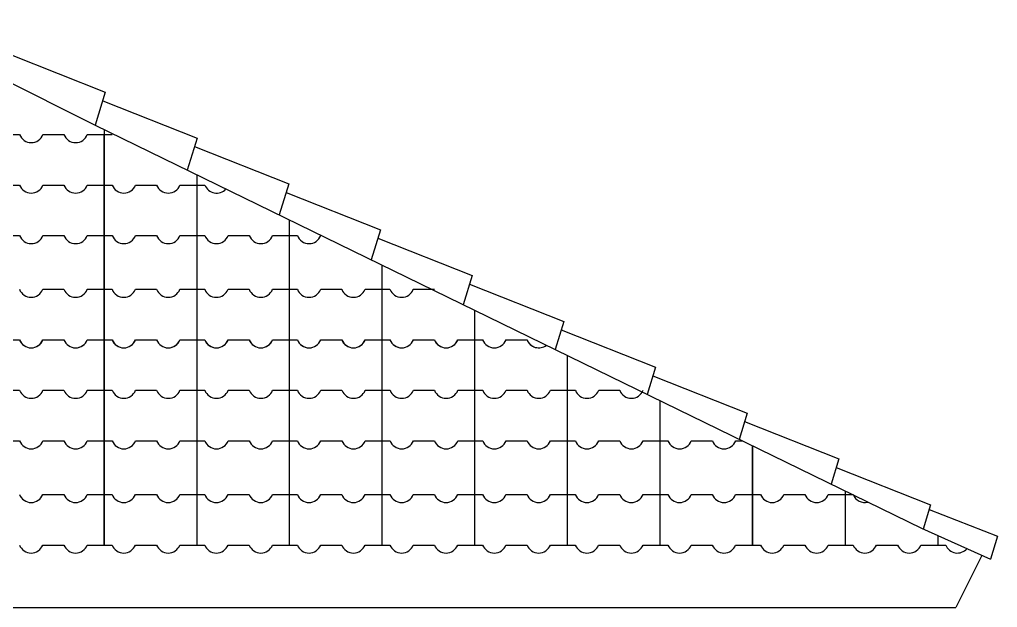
# Model space of a CAD drawing. Extents: x 121.8 to 221.5, y 86.6 to 106.4.
# Drawn here: x 176.624 to 178.946, y 91.044 to 92.441 of the extents above; entities that cross this region are included whole.
import ezdxf

# ---------------------------------------------------------------- set-up
doc = ezdxf.new("R2010")
doc.units = 0
doc.header["$LTSCALE"] = 15
doc.linetypes.add('DASHED2', pattern=[0.375, 0.25, -0.125])
for name, color, linetype in [('CORTE', 244, 'CONTINUOUS'), ('JANELA', 5, 'CONTINUOUS'), ('VISTAP', 244, 'CONTINUOUS')]:
    doc.layers.add(name, color=color, linetype=linetype)

msp = doc.modelspace()

# ---------------------------------------------------------------- linework, layer by layer
at = {"layer": 'CORTE', "color": 1, "linetype": 'CONTINUOUS'}
for p, q in [((176.6044, 92.168), (176.6237, 92.168)), ((176.6044, 92.168), (176.6237, 92.168)), ((176.6791, 92.168), (176.7292, 92.168)), ((176.6791, 92.168), (176.7292, 92.168)), ((176.7846, 92.168), (176.8244, 92.168)), ((176.7846, 92.168), (176.8244, 92.168)), ((176.8244, 92.1801), (176.8244, 91.808)), ((176.8244, 92.168), (176.8437, 92.168)), ((176.8244, 92.168), (176.8244, 91.6804)), ((177.0444, 92.0728), (177.0444, 91.6804)), ((176.6044, 92.048), (176.6237, 92.048)), ((176.6791, 92.048), (176.7292, 92.048)), ((176.7846, 92.048), (176.8244, 92.048)), ((176.8244, 92.048), (176.8437, 92.048)), ((176.8991, 92.048), (176.9492, 92.048)), ((177.0046, 92.048), (177.0444, 92.048)), ((177.0444, 92.048), (177.0637, 92.048)), ((177.2644, 91.9654), (177.2644, 91.6804)), ((176.6044, 91.928), (176.6237, 91.928)), ((176.6791, 91.928), (176.7292, 91.928)), ((176.7846, 91.928), (176.8244, 91.928)), ((176.8244, 91.928), (176.8437, 91.928)), ((176.8991, 91.928), (176.9492, 91.928)), ((177.0046, 91.928), (177.0444, 91.928)), ((177.0444, 91.928), (177.0637, 91.928)), ((177.1191, 91.928), (177.1692, 91.928)), ((177.2246, 91.928), (177.2644, 91.928)), ((177.2644, 91.928), (177.2837, 91.928)), ((177.4844, 91.858), (177.4844, 91.6804)), ((176.6789, 91.8004), (176.729, 91.8004)), ((176.7844, 91.8004), (176.8242, 91.8004)), ((176.8242, 91.8004), (176.8435, 91.8004)), ((176.8989, 91.8004), (176.949, 91.8004)), ((177.0044, 91.8004), (177.0442, 91.8004)), ((177.0442, 91.8004), (177.0635, 91.8004)), ((177.1189, 91.8004), (177.169, 91.8004)), ((177.2244, 91.8004), (177.2642, 91.8004)), ((177.2642, 91.8004), (177.2835, 91.8004)), ((177.3389, 91.8004), (177.389, 91.8004)), ((177.4444, 91.8004), (177.4842, 91.8004)), ((177.4842, 91.8004), (177.5035, 91.8004)), ((177.5589, 91.8004), (177.609, 91.8004)), ((177.7044, 91.7506), (177.7044, 91.6804)), ((176.6044, 91.6804), (176.6237, 91.6804)), ((176.6789, 91.6804), (176.729, 91.6804)), ((176.6791, 91.6804), (176.7292, 91.6804)), ((176.7844, 91.6804), (176.8244, 91.6804)), ((176.7846, 91.6804), (176.8244, 91.6804)), ((176.8242, 91.6804), (176.8435, 91.6804)), ((176.8244, 91.6804), (176.8244, 91.3204)), ((176.8244, 91.6804), (176.8244, 91.1928)), ((176.8244, 91.6804), (176.8437, 91.6804)), ((176.8989, 91.6804), (176.949, 91.6804)), ((176.8991, 91.6804), (176.9492, 91.6804)), ((177.0044, 91.6804), (177.0442, 91.6804)), ((177.0046, 91.6804), (177.0444, 91.6804)), ((177.0442, 91.6804), (177.0635, 91.6804)), ((177.0444, 91.6804), (177.0444, 91.1928)), ((177.0444, 91.6804), (177.0637, 91.6804)), ((177.1189, 91.6804), (177.169, 91.6804)), ((177.1191, 91.6804), (177.1692, 91.6804)), ((177.2244, 91.6804), (177.2642, 91.6804)), ((177.2246, 91.6804), (177.2644, 91.6804)), ((177.2642, 91.6804), (177.2835, 91.6804)), ((177.2644, 91.6804), (177.2644, 91.1928)), ((177.2644, 91.6804), (177.2837, 91.6804)), ((177.3389, 91.6804), (177.389, 91.6804)), ((177.3391, 91.6804), (177.3892, 91.6804)), ((177.4444, 91.6804), (177.4842, 91.6804)), ((177.4446, 91.6804), (177.4844, 91.6804)), ((177.4842, 91.6804), (177.5035, 91.6804)), ((177.4844, 91.6804), (177.4844, 91.1928)), ((177.4844, 91.6804), (177.5037, 91.6804)), ((177.5589, 91.6804), (177.609, 91.6804)), ((177.5591, 91.6804), (177.6092, 91.6804)), ((177.6644, 91.6804), (177.7042, 91.6804)), ((177.6646, 91.6804), (177.7044, 91.6804)), ((177.7042, 91.6804), (177.7235, 91.6804)), ((177.7044, 91.6804), (177.7044, 91.1928)), ((177.7044, 91.6804), (177.7237, 91.6804)), ((177.7789, 91.6804), (177.829, 91.6804)), ((177.7791, 91.6804), (177.8292, 91.6804)), ((177.9244, 91.6433), (177.9244, 91.1928)), ((176.6044, 91.5604), (176.6237, 91.5604)), ((176.6791, 91.5604), (176.7292, 91.5604)), ((176.7846, 91.5604), (176.8244, 91.5604)), ((176.8244, 91.5604), (176.8437, 91.5604)), ((176.8991, 91.5604), (176.9492, 91.5604)), ((177.0046, 91.5604), (177.0444, 91.5604)), ((177.0444, 91.5604), (177.0637, 91.5604)), ((177.1191, 91.5604), (177.1692, 91.5604)), ((177.2246, 91.5604), (177.2644, 91.5604)), ((177.2644, 91.5604), (177.2837, 91.5604)), ((177.3391, 91.5604), (177.3892, 91.5604)), ((177.4446, 91.5604), (177.4844, 91.5604)), ((177.4844, 91.5604), (177.5037, 91.5604)), ((177.5591, 91.5604), (177.6092, 91.5604)), ((177.6646, 91.5604), (177.7044, 91.5604)), ((177.7044, 91.5604), (177.7237, 91.5604)), ((177.7791, 91.5604), (177.8292, 91.5604)), ((177.8846, 91.5604), (177.9244, 91.5604)), ((177.9244, 91.5604), (177.9437, 91.5604)), ((177.9991, 91.5604), (178.0492, 91.5604)), ((178.1444, 91.5359), (178.1444, 91.1928)), ((176.6044, 91.4404), (176.6237, 91.4404)), ((176.6791, 91.4404), (176.7292, 91.4404)), ((176.7846, 91.4404), (176.8244, 91.4404)), ((176.8244, 91.4404), (176.8437, 91.4404)), ((176.8991, 91.4404), (176.9492, 91.4404)), ((177.0046, 91.4404), (177.0444, 91.4404)), ((177.0444, 91.4404), (177.0637, 91.4404)), ((177.1191, 91.4404), (177.1692, 91.4404)), ((177.2246, 91.4404), (177.2644, 91.4404)), ((177.2644, 91.4404), (177.2837, 91.4404)), ((177.3391, 91.4404), (177.3892, 91.4404)), ((177.4446, 91.4404), (177.4844, 91.4404)), ((177.4844, 91.4404), (177.5037, 91.4404)), ((177.5591, 91.4404), (177.6092, 91.4404)), ((177.6646, 91.4404), (177.7044, 91.4404)), ((177.7044, 91.4404), (177.7237, 91.4404)), ((177.7791, 91.4404), (177.8292, 91.4404)), ((177.8846, 91.4404), (177.9244, 91.4404)), ((177.9244, 91.4404), (177.9437, 91.4404)), ((177.9991, 91.4404), (178.0492, 91.4404)), ((178.1046, 91.4404), (178.1444, 91.4404)), ((178.1444, 91.4404), (178.1637, 91.4404)), ((178.2191, 91.4404), (178.2692, 91.4404)), ((178.3246, 91.4404), (178.34, 91.4404)), ((178.3644, 91.4285), (178.3644, 91.1928)), ((178.3644, 91.4285), (178.3644, 91.3204)), ((176.6789, 91.3128), (176.729, 91.3128)), ((176.7844, 91.3128), (176.8242, 91.3128)), ((176.8242, 91.3128), (176.8435, 91.3128)), ((176.8989, 91.3128), (176.949, 91.3128)), ((177.0044, 91.3128), (177.0442, 91.3128)), ((177.0442, 91.3128), (177.0635, 91.3128)), ((177.1189, 91.3128), (177.169, 91.3128)), ((177.2244, 91.3128), (177.2642, 91.3128)), ((177.2642, 91.3128), (177.2835, 91.3128)), ((177.3389, 91.3128), (177.389, 91.3128)), ((177.4444, 91.3128), (177.4842, 91.3128)), ((177.4842, 91.3128), (177.5035, 91.3128)), ((177.5589, 91.3128), (177.609, 91.3128)), ((177.6644, 91.3128), (177.7042, 91.3128)), ((177.7042, 91.3128), (177.7235, 91.3128)), ((177.7789, 91.3128), (177.829, 91.3128)), ((177.8844, 91.3128), (177.9242, 91.3128)), ((177.9242, 91.3128), (177.9435, 91.3128)), ((177.9989, 91.3128), (178.049, 91.3128)), ((178.1044, 91.3128), (178.1442, 91.3128)), ((178.1442, 91.3128), (178.1635, 91.3128)), ((178.2189, 91.3128), (178.269, 91.3128)), ((178.3244, 91.3128), (178.3642, 91.3128)), ((178.3642, 91.3128), (178.3835, 91.3128)), ((178.4389, 91.3128), (178.489, 91.3128)), ((178.5444, 91.3128), (178.5842, 91.3128)), ((178.5842, 91.3128), (178.6035, 91.3128)), ((178.5844, 91.3212), (178.5844, 91.1928)), ((178.8044, 91.2153), (178.8044, 91.1928)), ((176.6789, 91.1928), (176.729, 91.1928)), ((176.7844, 91.1928), (176.8244, 91.1928)), ((176.8242, 91.1928), (176.8435, 91.1928)), ((176.8989, 91.1928), (176.949, 91.1928)), ((177.0044, 91.1928), (177.0442, 91.1928)), ((177.0442, 91.1928), (177.0635, 91.1928)), ((177.1189, 91.1928), (177.169, 91.1928)), ((177.2244, 91.1928), (177.2642, 91.1928)), ((177.2642, 91.1928), (177.2835, 91.1928)), ((177.3389, 91.1928), (177.389, 91.1928)), ((177.4444, 91.1928), (177.4842, 91.1928)), ((177.4842, 91.1928), (177.5035, 91.1928)), ((177.5589, 91.1928), (177.609, 91.1928)), ((177.6644, 91.1928), (177.7042, 91.1928)), ((177.7042, 91.1928), (177.7235, 91.1928)), ((177.7789, 91.1928), (177.829, 91.1928)), ((177.8844, 91.1928), (177.9242, 91.1928)), ((177.9242, 91.1928), (177.9435, 91.1928)), ((177.9989, 91.1928), (178.049, 91.1928)), ((178.1044, 91.1928), (178.1442, 91.1928)), ((178.1442, 91.1928), (178.1635, 91.1928)), ((178.2189, 91.1928), (178.269, 91.1928)), ((178.3244, 91.1928), (178.3644, 91.1928)), ((178.3642, 91.1928), (178.3835, 91.1928)), ((178.4389, 91.1928), (178.489, 91.1928)), ((178.5444, 91.1928), (178.5842, 91.1928)), ((178.5842, 91.1928), (178.6035, 91.1928)), ((178.6589, 91.1928), (178.709, 91.1928)), ((178.7644, 91.1928), (178.8042, 91.1928)), ((178.8042, 91.1928), (178.8235, 91.1928))]:
    msp.add_line(p, q, dxfattribs=at)
for centre, end in [((176.6514, 92.1787), 338.9483), ((176.6514, 92.1787), 338.9483), ((176.7569, 92.1787), 338.9483), ((176.7569, 92.1787), 338.9483), ((176.6514, 92.0587), 338.9483), ((176.7569, 92.0587), 338.9483), ((176.8714, 92.0587), 338.9483), ((176.9769, 92.0587), 338.9483), ((177.0914, 92.0587), 318.394), ((176.6514, 91.9387), 338.9483), ((176.7569, 91.9387), 338.9483), ((176.8714, 91.9387), 338.9483), ((176.9769, 91.9387), 338.9483), ((177.0914, 91.9387), 338.9483), ((177.1969, 91.9387), 338.9483), ((177.3114, 91.9387), 338.9483), ((176.6512, 91.8111), 338.9483), ((176.7567, 91.8111), 338.9483), ((176.8712, 91.8111), 338.9483), ((176.9767, 91.8111), 338.9483), ((177.0912, 91.8111), 338.9483), ((177.1967, 91.8111), 338.9483), ((177.3112, 91.8111), 338.9483), ((177.4167, 91.8111), 338.9483), ((177.5312, 91.8111), 338.9483), ((176.6512, 91.6911), 338.9483), ((176.6514, 91.6911), 338.9483), ((176.7567, 91.6911), 338.9483), ((176.7569, 91.6911), 338.9483), ((176.8712, 91.6911), 338.9483), ((176.8714, 91.6911), 338.9483), ((176.9767, 91.6911), 338.9483), ((176.9769, 91.6911), 338.9483), ((177.0912, 91.6911), 338.9483), ((177.0914, 91.6911), 338.9483), ((177.1967, 91.6911), 338.9483), ((177.1969, 91.6911), 338.9483), ((177.3112, 91.6911), 338.9483), ((177.3114, 91.6911), 338.9483), ((177.4167, 91.6911), 338.9483), ((177.4169, 91.6911), 338.9483), ((177.5312, 91.6911), 338.9483), ((177.5314, 91.6911), 338.9483), ((177.6367, 91.6911), 338.9483), ((177.6369, 91.6911), 338.9483), ((177.7512, 91.6911), 338.9483), ((177.7514, 91.6911), 338.9483), ((177.8567, 91.6911), 307.4163), ((177.8569, 91.6911), 307.2308), ((176.6514, 91.5711), 338.9483), ((176.7569, 91.5711), 338.9483), ((176.8714, 91.5711), 338.9483), ((176.9769, 91.5711), 338.9483), ((177.0914, 91.5711), 338.9483), ((177.1969, 91.5711), 338.9483), ((177.3114, 91.5711), 338.9483), ((177.4169, 91.5711), 338.9483), ((177.5314, 91.5711), 338.9483), ((177.6369, 91.5711), 338.9483), ((177.7514, 91.5711), 338.9483), ((177.8569, 91.5711), 338.9483), ((177.9714, 91.5711), 338.9483), ((178.0769, 91.5711), 338.9483), ((176.6514, 91.4511), 338.9483), ((176.7569, 91.4511), 338.9483), ((176.8714, 91.4511), 338.9483), ((176.9769, 91.4511), 338.9483), ((177.0914, 91.4511), 338.9483), ((177.1969, 91.4511), 338.9483), ((177.3114, 91.4511), 338.9483), ((177.4169, 91.4511), 338.9483), ((177.5314, 91.4511), 338.9483), ((177.6369, 91.4511), 338.9483), ((177.7514, 91.4511), 338.9483), ((177.8569, 91.4511), 338.9483), ((177.9714, 91.4511), 338.9483), ((178.0769, 91.4511), 338.9483), ((178.1914, 91.4511), 338.9483), ((178.2969, 91.4511), 338.9483), ((176.6512, 91.3235), 338.9483), ((176.7567, 91.3235), 338.9483), ((176.8712, 91.3235), 338.9483), ((176.9767, 91.3235), 338.9483), ((177.0912, 91.3235), 338.9483), ((177.1967, 91.3235), 338.9483), ((177.3112, 91.3235), 338.9483), ((177.4167, 91.3235), 338.9483), ((177.5312, 91.3235), 338.9483), ((177.6367, 91.3235), 338.9483), ((177.7512, 91.3235), 338.9483), ((177.8567, 91.3235), 338.9483), ((177.9712, 91.3235), 338.9483), ((178.0767, 91.3235), 338.9483), ((178.1912, 91.3235), 338.9483), ((178.2967, 91.3235), 338.9483), ((178.4112, 91.3235), 338.9483), ((178.5167, 91.3235), 338.9483), ((178.6312, 91.3235), 284.4138), ((176.6512, 91.2035), 338.9483), ((176.7567, 91.2035), 338.9483), ((176.8712, 91.2035), 338.9483), ((176.9767, 91.2035), 338.9483), ((177.0912, 91.2035), 338.9483), ((177.1967, 91.2035), 338.9483), ((177.3112, 91.2035), 338.9483), ((177.4167, 91.2035), 338.9483), ((177.5312, 91.2035), 338.9483), ((177.6367, 91.2035), 338.9483), ((177.7512, 91.2035), 338.9483), ((177.8567, 91.2035), 338.9483), ((177.9712, 91.2035), 338.9483), ((178.0767, 91.2035), 338.9483), ((178.1912, 91.2035), 338.9483), ((178.2967, 91.2035), 338.9483), ((178.4112, 91.2035), 338.9483), ((178.5167, 91.2035), 338.9483), ((178.6312, 91.2035), 338.9483), ((178.7367, 91.2035), 338.9483), ((178.8512, 91.2035), 319.2176)]:
    msp.add_arc(centre, 0.0297, 201.0517, end, dxfattribs=at)
at = {"layer": 'JANELA', "color": 1}
for p, q in [((176.3013, 92.4414), (176.8035, 92.1903)), ((176.8035, 92.1903), (178.7655, 91.2328)), ((178.7655, 91.2328), (178.9295, 91.1589)), ((173.7034, 91.0445), (178.8474, 91.0445))]:
    msp.add_line(p, q, dxfattribs=at)
at = {"layer": 'VISTAP', "color": 1, "linetype": 'DASHED2'}
for p, q in [((176.6034, 92.3572), (176.8274, 92.2686)), ((176.8274, 92.2686), (176.8035, 92.1903)), ((176.8212, 92.2483), (177.0452, 92.1597)), ((177.0452, 92.1597), (177.022, 92.0837)), ((177.039, 92.1394), (177.263, 92.0509)), ((177.263, 92.0509), (177.2405, 91.9771)), ((177.2568, 92.0305), (177.4808, 91.942)), ((177.4808, 91.942), (177.459, 91.8704)), ((177.4746, 91.9216), (177.6986, 91.8331)), ((177.6986, 91.8331), (177.6774, 91.7638)), ((177.6924, 91.8127), (177.9164, 91.7242)), ((177.9164, 91.7242), (177.8959, 91.6572)), ((177.9102, 91.7038), (178.1342, 91.6153)), ((178.1342, 91.6153), (178.1144, 91.5505)), ((178.128, 91.5949), (178.352, 91.5064)), ((178.352, 91.5064), (178.3329, 91.4439)), ((178.3458, 91.486), (178.5698, 91.3975)), ((178.5698, 91.3975), (178.5514, 91.3373)), ((178.5635, 91.3771), (178.7876, 91.2886)), ((178.7876, 91.2886), (178.7699, 91.2308)), ((178.7842, 91.2776), (178.9462, 91.2136)), ((178.9462, 91.2136), (178.9295, 91.1589)), ((178.9092, 91.1681), (178.8474, 91.0445))]:
    msp.add_line(p, q, dxfattribs=at)
at = {"layer": 'VISTAP', "color": 1, "linetype": 'CONTINUOUS'}
for p, q in [((176.8244, 91.6804), (176.8244, 92.168)), ((176.8244, 91.1928), (176.8244, 91.6804)), ((178.3644, 91.1928), (178.3644, 91.4285))]:
    msp.add_line(p, q, dxfattribs=at)

doc.saveas('drawing.dxf')
